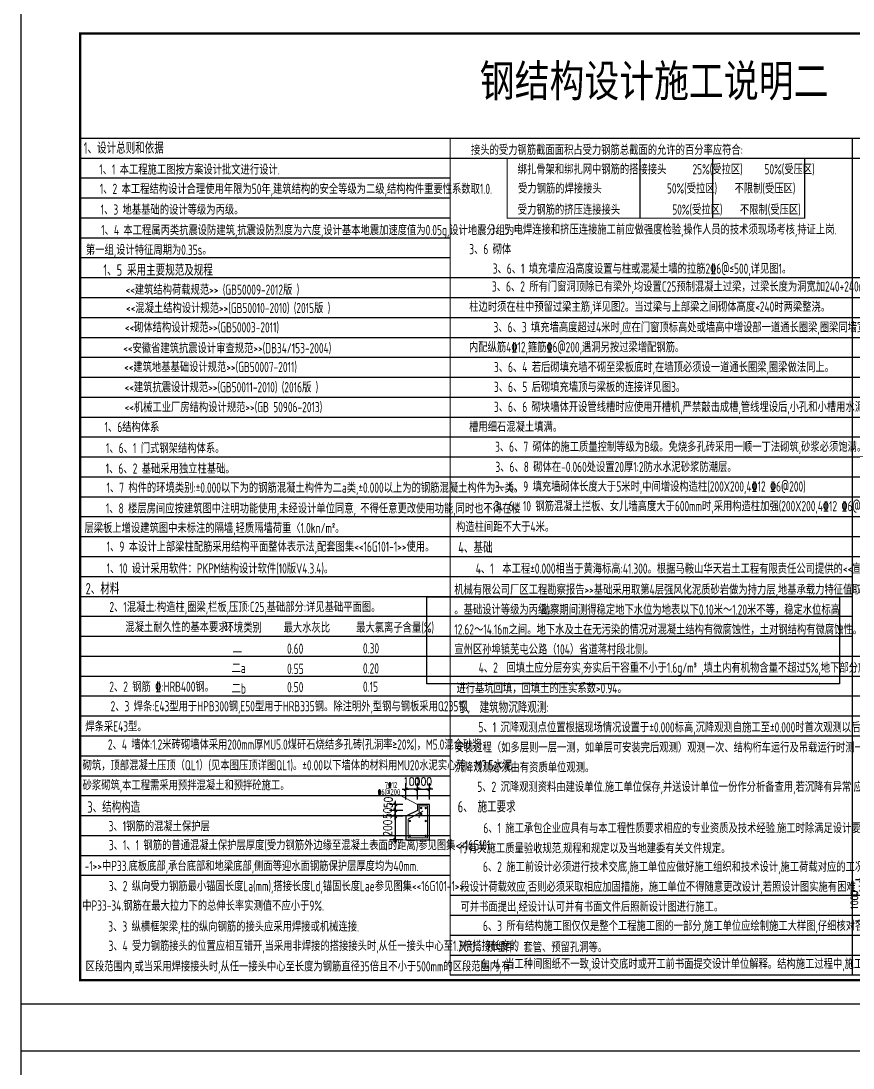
# Model space of a CAD drawing. Extents: x 69728788 to 149766163, y 20718153 to 43663798.
# Drawn here: x 74843469 to 74878645, y 21799096 to 21843334 of the extents above; entities that cross this region are included whole.
import ezdxf
from ezdxf.enums import TextEntityAlignment as Align

# ---------------------------------------------------------------- set-up
doc = ezdxf.new("R2010")
doc.units = 0
doc.header["$LTSCALE"] = 1000
doc.header["$MEASUREMENT"] = 0
doc.layers.get('0').update_dxf_attribs({"linetype": 'CONTINUOUS'})
doc.layers.get('DEFPOINTS').update_dxf_attribs({"linetype": 'CONTINUOUS'})
for name, color, linetype in [('03', 3, 'CONTINUOUS'), ('116', 1, 'CONTINUOUS'), ('AXIS', 3, 'CONTINUOUS'), ('PUB_TITLE', 4, 'CONTINUOUS'), ('S1', 2, 'CONTINUOUS'), ('TEXT', 7, 'CONTINUOUS'), ('剖面外形', 7, 'CONTINUOUS'), ('底线', 250, 'CONTINUOUS')]:
    doc.layers.add(name, color=color, linetype=linetype)
doc.layers.add('梁集中标注', color=2, linetype='CONTINUOUS', lineweight=15)
doc.styles.add('-黑体', font='simhei.ttf')
doc.styles.add('DIM_FONT', font='SIMPLEX.shx', dxfattribs={"width": 0.8})
doc.styles.add('HZS', font='atssdeng.shx', dxfattribs={"width": 0.7, "bigfont": 'atssdchn.shx'})
doc.styles.add('TSSD_Rein', font='atssdeng.shx', dxfattribs={"width": 0.7, "bigfont": 'atssdchn.shx'})
doc.dimstyles.new('DIMN$0', dxfattribs={"dimtxt": 300, "dimasz": 1, "dimexe": 250, "dimexo": 300, "dimgap": 150, "dimtad": 1, "dimdec": 0, "dimdsep": 46, "dimtxsty": 'DIM_FONT', "dimblk": '_DIMX', "dimcen": 2.5, "dimclrt": 7, "dimadec": 0, "dimazin": 0, "dimtfac": 1, "dimtdec": 0, "dimtix": 1, "dimtmove": 2, "dimatfit": 3, "dimldrblk": '_DIMX', "dimfxl": 1, "dimtolj": 1, "dimtzin": 0, "dimarcsym": 0})
doc.dimstyles.new('DIMN0.2', dxfattribs={"dimtxt": 350, "dimasz": 1, "dimexe": 250, "dimexo": 300, "dimgap": 150, "dimtad": 1, "dimdec": 0, "dimlfac": 0.2, "dimzin": 0, "dimdsep": 46, "dimtxsty": 'DIM_FONT', "dimblk": '_DIMX', "dimcen": 0.09, "dimclrt": 7, "dimadec": 0, "dimazin": 0, "dimtfac": 1, "dimtdec": 0, "dimtix": 1, "dimtmove": 2, "dimatfit": 3, "dimldrblk": '_DIMX', "dimfxl": 1, "dimtolj": 1, "dimtzin": 0, "dimarcsym": 0})

# ---------------------------------------------------------------- blocks, each defined once
blk = doc.blocks.new('_DIMX')
blk.add_line((-150, 0), (150, 0))
at = {"const_width": 50}
blk.add_lwpolyline([(-70, -70), (70, 70)], dxfattribs=at)
blk = doc.blocks.new('*D39')
at = {"layer": 'AXIS', "color": 0, "lineweight": -2}
for p, q in [((74859612, 21809734), (74859044, 21809734)), ((74859294, 21809735), (74859294, 21809736)), ((74859294, 21809734), (74859294, 21808736)), ((74859612, 21808736), (74859044, 21808736)), ((74859294, 21808735), (74859294, 21808734))]:
    blk.add_line(p, q, dxfattribs=at)
at = {"layer": 'DEFPOINTS', "color": 0}
for p in [(74859912, 21809734), (74859294, 21808736), (74859912, 21808736)]:
    blk.add_point(p, dxfattribs=at)
at = {"layer": 'AXIS', "color": 0, "lineweight": -2}
for p, rotation in [((74859294, 21809734), 270), ((74859294, 21808736), 90)]:
    blk.add_blockref('_DIMX', p, dxfattribs=dict(at, rotation=rotation))
at = {"layer": 'AXIS', "color": 7, "insert": (74858969, 21809235), "char_height": 350, "attachment_point": 5, "rotation": 90, "style": 'DIM_FONT'}
blk.add_mtext('\\A1;200', dxfattribs=at)
blk = doc.blocks.new('*D40')
at = {"layer": 'AXIS', "color": 0, "lineweight": -2}
for p, q in [((74859612, 21809984), (74859044, 21809984)), ((74859294, 21809985), (74859294, 21809986)), ((74859294, 21809734), (74859294, 21809984)), ((74859612, 21809734), (74859044, 21809734)), ((74859294, 21809733), (74859294, 21809732))]:
    blk.add_line(p, q, dxfattribs=at)
at = {"layer": 'DEFPOINTS', "color": 0}
for p in [(74859294, 21809984), (74859912, 21809984), (74859912, 21809734)]:
    blk.add_point(p, dxfattribs=at)
at = {"layer": 'AXIS', "color": 0, "lineweight": -2}
for p, rotation in [((74859294, 21809984), 270), ((74859294, 21809734), 90)]:
    blk.add_blockref('_DIMX', p, dxfattribs=dict(at, rotation=rotation))
at = {"layer": 'AXIS', "color": 7, "insert": (74858969, 21809859), "char_height": 350, "attachment_point": 5, "rotation": 90, "style": 'DIM_FONT'}
blk.add_mtext('\\A1;50', dxfattribs=at)
blk = doc.blocks.new('*D41')
at = {"layer": 'AXIS', "color": 0, "lineweight": -2}
for p, q in [((74859612, 21810234), (74859044, 21810234)), ((74859612, 21809984), (74859044, 21809984)), ((74859294, 21810235), (74859294, 21810236)), ((74859294, 21810234), (74859294, 21809984)), ((74859294, 21809983), (74859294, 21809982))]:
    blk.add_line(p, q, dxfattribs=at)
at = {"layer": 'DEFPOINTS', "color": 0}
for p in [(74859294, 21809984), (74859912, 21810234), (74859912, 21809984)]:
    blk.add_point(p, dxfattribs=at)
at = {"layer": 'AXIS', "color": 0, "lineweight": -2}
for p, rotation in [((74859294, 21810234), 270), ((74859294, 21809984), 90)]:
    blk.add_blockref('_DIMX', p, dxfattribs=dict(at, rotation=rotation))
at = {"layer": 'AXIS', "color": 7, "insert": (74858994, 21810318), "char_height": 350, "attachment_point": 5, "rotation": 90, "style": 'DIM_FONT'}
blk.add_mtext('\\A1;50', dxfattribs=at)
blk = doc.blocks.new('*D42')
at = {"layer": 'AXIS', "color": 0, "lineweight": -2}
for p, q in [((74860236, 21810878), (74860235, 21810878)), ((74860237, 21810449), (74860237, 21811128)), ((74860237, 21810878), (74860737, 21810878)), ((74860737, 21810449), (74860737, 21811128)), ((74860738, 21810878), (74860739, 21810878))]:
    blk.add_line(p, q, dxfattribs=at)
at = {"layer": 'DEFPOINTS', "color": 0}
for p in [(74860737, 21810878), (74860237, 21810149), (74860737, 21810149)]:
    blk.add_point(p, dxfattribs=at)
at = {"layer": 'AXIS', "color": 0, "lineweight": -2}
blk.add_blockref('_DIMX', (74860237, 21810878), dxfattribs=at)
at = {"layer": 'AXIS', "color": 0, "lineweight": -2, "rotation": 180}
blk.add_blockref('_DIMX', (74860737, 21810878), dxfattribs=at)
at = {"layer": 'AXIS', "color": 7, "insert": (74860487, 21811203), "char_height": 350, "attachment_point": 5, "style": 'DIM_FONT'}
blk.add_mtext('\\A1;100', dxfattribs=at)
blk = doc.blocks.new('*D43')
at = {"layer": 'AXIS', "color": 0, "lineweight": -2}
for p, q in [((74859736, 21810878), (74859735, 21810878)), ((74859737, 21810449), (74859737, 21811128)), ((74860237, 21810878), (74859737, 21810878)), ((74860237, 21810449), (74860237, 21811128)), ((74860238, 21810878), (74860239, 21810878))]:
    blk.add_line(p, q, dxfattribs=at)
at = {"layer": 'DEFPOINTS', "color": 0}
for p in [(74859737, 21810878), (74859737, 21810149), (74860237, 21810149)]:
    blk.add_point(p, dxfattribs=at)
at = {"layer": 'AXIS', "color": 0, "lineweight": -2}
blk.add_blockref('_DIMX', (74859737, 21810878), dxfattribs=at)
at = {"layer": 'AXIS', "color": 0, "lineweight": -2, "rotation": 180}
blk.add_blockref('_DIMX', (74860237, 21810878), dxfattribs=at)
at = {"layer": 'AXIS', "color": 7, "insert": (74859987, 21811203), "char_height": 350, "attachment_point": 5, "style": 'DIM_FONT'}
blk.add_mtext('\\A1;100', dxfattribs=at)
blk = doc.blocks.new('*D48')
at = {"layer": 'AXIS', "color": 3, "lineweight": -2}
for p, q in [((74879467, 21807054), (74878752, 21807054)), ((74879002, 21807053), (74879002, 21805308)), ((74879467, 21805307), (74878752, 21805307))]:
    blk.add_line(p, q, dxfattribs=at)
at = {"layer": 'DEFPOINTS', "color": 0}
for p in [(74879767, 21807054), (74879002, 21805307), (74879767, 21805307)]:
    blk.add_point(p, dxfattribs=at)
at = {"layer": 'AXIS', "color": 3, "lineweight": -2}
for p, rotation in [((74879002, 21807054), 90), ((74879002, 21805307), 270)]:
    blk.add_blockref('_DIMX', p, dxfattribs=dict(at, rotation=rotation))
at = {"layer": 'AXIS', "color": 7, "insert": (74878702, 21806180), "char_height": 300, "attachment_point": 5, "rotation": 90, "style": 'DIM_FONT'}
blk.add_mtext('\\A1;1000', dxfattribs=at)

msp = doc.modelspace()

# ---------------------------------------------------------------- linework, layer by layer
msp.add_line((74843468.9, 21801808.9), (74843468.9, 21799808.9))
at = {"color": 1, "const_width": 45}
for points in [[(74860467.8, 21809952.4), (74859836.1, 21809614)], [(74860661, 21809614), (74860661, 21810169.1), (74860308.6, 21810169.1), (74860308.6, 21809659.3)], [(74859836.1, 21809614), (74859836.1, 21808828.1), (74860661, 21808828.1), (74860661, 21809614)]]:
    msp.add_lwpolyline(points, dxfattribs=at)
msp.add_lwpolyline([(74860736.8, 21809734), (74860736.8, 21810234), (74860236.8, 21810234), (74860236.8, 21809984)])
at = {"color": 1, "const_width": 50}
for points in [[(74860411, 21810082.4, 1), (74860361, 21810082.4, 1), (74860411, 21810082.4)], [(74860606, 21810082.4, 1), (74860556, 21810082.4, 1), (74860606, 21810082.4)], [(74859937, 21809534, 1), (74859887, 21809534, 1), (74859937, 21809534)], [(74860411, 21809830.6, 1), (74860361, 21809830.6, 1), (74860411, 21809830.6)], [(74860606, 21809534, 1), (74860556, 21809534, 1), (74860606, 21809534)], [(74859937, 21808908.1, 1), (74859887, 21808908.1, 1), (74859937, 21808908.1)], [(74860606, 21808908.1, 1), (74860556, 21808908.1, 1), (74860606, 21808908.1)]]:
    msp.add_lwpolyline(points, format="xyb", dxfattribs=at)
at = {"layer": '03'}
msp.add_lwpolyline([(74860627.3, 21819009.7), (74878064.6, 21819009.7), (74878064.6, 21815323.9), (74860627.3, 21815323.9)], close=True, dxfattribs=at)
at = {"layer": '116'}
msp.add_line((74843468.9, 21801808.9), (74843468.9, 21799808.9), dxfattribs=at)
at = {"layer": 'PUB_TITLE'}
for points in [[(74843468.9, 21801808.9), (74902868.9, 21801808.9), (74902868.9, 21843808.9), (74843468.9, 21843808.9)], [(74843468.9, 21736808.9), (74932568.9, 21736808.9), (74932568.9, 21799808.9), (74843468.9, 21799808.9)]]:
    msp.add_lwpolyline(points, close=True, dxfattribs=at)
for points, const_width in [([(74845968.9, 21802808.9), (74901868.9, 21802808.9), (74901868.9, 21842808.9), (74845968.9, 21842808.9)], 100), ([(74864022.6, 21837529.4), (74876600.6, 21837529.4), (74876600.6, 21835004), (74864022.6, 21835004)], 50)]:
    msp.add_lwpolyline(points, close=True, dxfattribs=dict(at, const_width=const_width))
at = {"layer": 'PUB_TITLE', "const_width": 50}
for points in [[(74845968.9, 21838371.2), (74895859.7, 21838371.2)], [(74861616, 21838371.2), (74861616, 21803015.5)], [(74878612.7, 21838371.2), (74878612.7, 21803015.5)], [(74869639.9, 21837529.4), (74869639.9, 21835004)], [(74872706.7, 21837529.4), (74872706.7, 21835004)]]:
    msp.add_lwpolyline(points, dxfattribs=at)
at = {"layer": '剖面外形'}
for points in [[(74860236.8, 21809984), (74859736.8, 21809734)], [(74859736.8, 21809734), (74859736.8, 21809729), (74859736.8, 21809729), (74859736.8, 21809729), (74859736.8, 21809729), (74859736.8, 21808735.7), (74860736.8, 21808735.7), (74860736.8, 21809734), (74860736.8, 21809734), (74860736.8, 21809734), (74860736.8, 21809734), (74860736.8, 21809734)]]:
    msp.add_lwpolyline(points, dxfattribs=at)
at = {"layer": '底线'}
for p, q in [((74895859.7, 21837529.4), (74845968.9, 21837529.4)), ((74861616, 21836687.6), (74845968.9, 21836687.6)), ((74861616, 21835845.8), (74845968.9, 21835845.8)), ((74861616, 21835004), (74845968.9, 21835004)), ((74861616, 21834162.2), (74845968.9, 21834162.2)), ((74861616, 21833320.4), (74845968.9, 21833320.4)), ((74895859.7, 21832478.6), (74845968.9, 21832478.6)), ((74895859.7, 21831636.8), (74845968.9, 21831636.8)), ((74895859.7, 21830795), (74845968.9, 21830795)), ((74895859.7, 21829953.2), (74845968.9, 21829953.2)), ((74895859.7, 21829111.4), (74845968.9, 21829111.4)), ((74879382, 21828269.6), (74845968.9, 21828269.6)), ((74879382, 21827427.8), (74845968.9, 21827427.8)), ((74879382, 21826586), (74845968.9, 21826586)), ((74879382, 21825744.2), (74845968.9, 21825744.2)), ((74879382, 21824902.4), (74845968.9, 21824902.4)), ((74879382, 21824060.6), (74845968.9, 21824060.6)), ((74879382, 21823218.8), (74845968.9, 21823218.8)), ((74879435.5, 21822377), (74845968.9, 21822377)), ((74879382, 21821535.1), (74845968.9, 21821535.1)), ((74879382, 21820693.3), (74845968.9, 21820693.3)), ((74878612.7, 21819851.5), (74845968.9, 21819851.5)), ((74861616, 21819009.7), (74845968.9, 21819009.7)), ((74878612.7, 21819009.7), (74845968.9, 21819009.7)), ((74878612.7, 21818167.9), (74845968.9, 21818167.9)), ((74878612.7, 21817326.1), (74845968.9, 21817326.1)), ((74879382, 21816484.3), (74845968.9, 21816484.3)), ((74879382, 21815642.5), (74845968.9, 21815642.5)), ((74879382, 21814800.7), (74845968.9, 21814800.7)), ((74879382, 21813958.9), (74845968.9, 21813958.9)), ((74879382, 21813117.1), (74845968.9, 21813117.1)), ((74861616, 21812275.3), (74845968.9, 21812275.3)), ((74861616, 21811433.5), (74845968.9, 21811433.5)), ((74861616, 21810591.7), (74845968.9, 21810591.7)), ((74861616, 21809749.9), (74845968.9, 21809749.9)), ((74861616, 21808908.1), (74845968.9, 21808908.1)), ((74861616, 21808066.3), (74845968.9, 21808066.3)), ((74861616, 21807224.5), (74845968.9, 21807224.5)), ((74879382, 21806382.7), (74861616, 21806382.7)), ((74879382, 21805540.9), (74861616, 21805540.9)), ((74879382, 21804699.1), (74861616, 21804699.1)), ((74879382, 21803857.3), (74861616, 21803857.3)), ((74879382, 21803015.5), (74861616, 21803015.5))]:
    msp.add_line(p, q, dxfattribs=at)
at = {"layer": '梁集中标注'}
msp.add_lwpolyline([(74860236.8, 21810234), (74859453.6, 21810637.5)], dxfattribs=at)

# ---------------------------------------------------------------- texts
at = {"layer": 'S1', "color": 1, "style": 'HZS', "width": 0.7}
for s, p in [('1、设计总则和依据', (74846123.7, 21837726.5)), ('4、基础  ', (74861955.4, 21820849.2)), ('2、材料', (74846202.9, 21819109.2)), ('5、 建筑物沉降观测:', (74862018.7, 21814096.6)), ('6、 施工要求', (74861931.9, 21809895.8)), ('3、结构构造', (74846273, 21809882.5))]:
    msp.add_text(s, height=480, dxfattribs=at).set_placement(p)
at = {"layer": 'S1', "style": 'HZS', "width": 0.7}
for s, height, p in [('接头的受力钢筋截面面积占受力钢筋总截面的允许的百分率应符合:', 432, (74862495.3, 21837672.9)), ('1、1 本工程施工图按方案设计批文进行设计.', 432, (74846779.3, 21836842.4)), ('绑扎骨架和绑扎网中钢筋的搭接接头      25%(受拉区)     50%(受压区)', 432, (74864465.3, 21836852.5)), ('受力钢筋的焊接接头               50%%%(受拉区)    不限制(受压区)', 432, (74864483.3, 21836043)), ('1、2 本工程结构设计合理使用年限为50年,建筑结构的安全等级为二级,结构构件重要性系数取1.0.', 432, (74846804, 21836025.1)), ('1、3 地基基础的设计等级为丙级。', 432, (74846840.9, 21835148.5)), ('受力钢筋的挤压连接接头            50%%%(受拉区)    不限制(受压区)', 432, (74864473.3, 21835148.8)), ('1、4 本工程属丙类抗震设防建筑,抗震设防烈度为六度,设计基本地震加速度值为0.05g,设计地震分组为', 432, (74846860.9, 21834283.1)), ('3、5 电焊连接和挤压连接施工前应做强度检验,操作人员的技术须现场考核,持证上岗.', 432, (74863307.6, 21834310.5)), ('第一组,设计特征周期为0.35s。', 432, (74846216, 21833450.4)), ('3、6 砌体', 432, (74862420.5, 21833478.9)), ('1、5 采用主要规范及规程', 480, (74846952.7, 21832570.3)), ('3、6、1 填充墙应沿高度设置与柱或混凝土墙的拉筋2%%1326@≤500,详见图1。', 432, (74863412.3, 21832655.2)), ('<<建筑结构荷载规范>> (GB50009-2012版 )', 432, (74847888.8, 21831764.9)), ('3、6、2 所有门窗洞顶除已有梁外,均设置C25预制混凝土过梁，过梁长度为洞宽加240+240mm,若洞在,', 432, (74863378.8, 21831899.3)), ('<<混凝土结构设计规范>>(GB50010-2010) (2015版 )', 432, (74847910.9, 21830992.7)), ('柱边时须在柱中预留过梁主筋,详见图2。当过梁与上部梁之间砌体高度<240时两梁整浇。', 432, (74862418.2, 21831045.3)), ('<<砌体结构设计规范>>(GB50003-2011)', 432, (74847858.8, 21830175.9)), ('3、6、3 填充墙高度超过4米时,应在门窗顶标高处或墙高中增设部一道通长圈梁,圈梁同墙宽,高度为180mm,', 432, (74863446.1, 21830178.3)), ('<<安徽省建筑抗震设计审查规范>>(DB34/153-2004)', 432, (74847792.4, 21829295.4)), ('内配纵筋4%%13212,箍筋%%1326@200,遇洞另按过梁增配钢筋。', 432, (74862409.5, 21829336.5)), ('<<建筑地基基础设计规范>>(GB50007-2011)', 432, (74847828.2, 21828500.2)), ('3、6、4 若后砌填充墙不砌至梁板底时,在墙顶必须设一道通长圈梁,圈梁做法同上。', 432, (74863463.7, 21828494.7)), ('<<建筑抗震设计规范>>(GB50011-2010) (2016版 )', 432, (74847848.8, 21827646.5)), ('3、6、5 后砌填充墙顶与梁板的连接详见图3。', 432, (74863463.7, 21827655.7)), ('<<机械工业厂房结构设计规范>>(GB 50906-2013) ', 432, (74847848.8, 21826804.7)), ('3、6、6 砌块墙体开设管线槽时应使用开槽机,严禁敲击成槽,管线埋设后,小孔和小槽用水泥砂浆填补,大孔和大', 432, (74863463.7, 21826813.9)), ('1、6结构体系', 432, (74847003.2, 21825961.8)), ('槽用细石混凝土填满。', 432, (74862413.9, 21825972.1)), ('3、6、7 砌体的施工质量控制等级为B级。免烧多孔砖采用一顺一丁法砌筑,砂浆必须饱满。', 432, (74863511.5, 21825130.3)), ('3、6、8 砌体在-0.060处设置20厚1:2防水水泥砂浆防潮层。', 432, (74863525.6, 21824276.1)), ('1、7 构件的环境类别:%%p0.000以下为的钢筋混凝土构件为二a类,%%p0.000以上为的钢筋混凝土构件为一类。', 432, (74847086.1, 21823399.8)), ('3、6、9 填充墙砌体长度大于5米时,中间增设构造柱(200X200,4%%13212 %%1326@200)', 432, (74863503.3, 21823449.7)), ('1、8 楼层房间应按建筑图中注明功能使用,未经设计单位同意, 不得任意更改使用功能,同时也不得在楼', 432, (74847059.2, 21822526)), ('3、6、10 钢筋混凝土拦板、女儿墙高度大于600mm时,采用构造柱加强(200X200,4%%13212 %%1326@200)', 432, (74863491.6, 21822620.3)), ('层梁板上增设建筑图中未标注的隔墙,轻质隔墙荷重〈1.0kn/m%%1402%%141。', 432, (74846152.8, 21821698.3)), ('构造柱间距不大于4米。', 432, (74861863.9, 21821748.5)), ('1、9 本设计上部梁柱配筋采用结构平面整体表示法,配套图集<<16G101-1>>使用。', 432, (74847091, 21820910.9)), ('2、1混凝土:构造柱,圈梁,栏板,压顶:C25,基础部分:详见基础平面图。', 432, (74847208.4, 21818360.9)), ('混凝土耐久性的基本要求：', 432, (74847881.9, 21817513.6)), ('环境类别     最大水灰比      最大氯离子含量(%)', 432, (74852082.5, 21817492.2)), ('一  ', 432, (74852417.2, 21816430.4)), ('0.60', 432, (74854717.9, 21816595.3)), ('0.30', 432, (74857926.8, 21816613.4)), ('二a', 432, (74852372.3, 21815779.6)), ('0.55', 432, (74854717.9, 21815746.3)), ('0.20', 432, (74857926.8, 21815764.4)), ('2、2 钢筋 %%132:HRB400钢。', 432, (74847204.6, 21814991.3)), ('二b', 432, (74852372.3, 21814916.8)), ('0.50', 432, (74854717.9, 21814971.9)), ('0.15', 432, (74857926.8, 21814990)), ('2、3 焊条:E43型用于HPB300钢,E50型用于HRB335钢。除注明外,型钢与钢板采用Q235钢,', 432, (74847259.6, 21814165.4)), ('焊条采E43型。', 432, (74846188.9, 21813313.5)), ('5、1 沉降观测点位置根据现场情况设置于%%P0.000标高,沉降观测自施工至%%P0.000时首次观测以后、安装前测一次、', 432, (74862809.8, 21813278.6)), ('安装过程（如多层则一层一测，如单层可安装完后观测）观测一次、结构桁车运行及吊载运行时测一次、完工后3个月测一次,', 432, (74861805.2, 21812427.4)), ('沉降观测必须由有资质单位观测。', 432, (74861805.2, 21811585.6)), ('5、2 沉降观测资料由建设单位.施工单位保存,并送设计单位一份作分析备查用,若沉降有异常,应及时通知设计单位。', 432, (74862758.3, 21810763.9)), ('3、1钢筋的混凝土保护层', 432, (74847176.4, 21809098.9)), ('6、1 施工承包企业应具有与本工程性质要求相应的专业资质及技术经验.施工时除满足设计要求外,还必须满足现', 432, (74863015.1, 21809018.5)), ('3、1、1 钢筋的普通混凝土保护层厚度(受力钢筋外边缘至混凝土表面的距离)参见图集<<16G101', 432, (74847187.2, 21808299.3)), ('行有关施工质量验收规范.规程和规定以及当地建委有关文件规定。', 432, (74861975.8, 21808167.5)), ('-1>>中P33.底板底部,承台底部和地梁底部,侧面等迎水面钢筋保护层厚度均为40mm.', 432, (74846162.2, 21807418.3)), ('6、2 施工前设计必须进行技术交底,施工单位应做好施工组织和技术设计,施工荷载对应的工况效应不得超过使用阶', 432, (74862998.1, 21807384.5)), ('3、2 纵向受力钢筋最小锚固长度La(mm),搭接长度Ld,锚固长度Lae参见图集<<16G101-1>>', 432, (74847178.7, 21806568.1)), ('段设计荷载效应,否则必须采取相应加固措施，施工单位不得随意更改设计,若照设计图实施有困难,开工前书面提出,经设计认', 432, (74862048.6, 21806542.7)), ('中P33-34.钢筋在最大拉力下的总伸长率实测值不应小于9%.', 432, (74846059.8, 21805743.4)), ('可并书面提出,经设计认可并有书面文件后照新设计图进行施工。', 432, (74862048.6, 21805700.9)), ('3、3 纵横框架梁,柱的纵向钢筋的接头应采用焊接或机械连接. ', 432, (74847161.5, 21804862)), ('6、3 所有结构施工图仅仅是整个工程施工图的一部分,施工单位应绘制施工大样图,仔细核对各工种施工图的工程', 432, (74862998.2, 21804888.6)), ('3、4 受力钢筋接头的位置应相互错开,当采用非焊接的搭接接头时,从任一接头中心至1.3倍搭接长度的', 432, (74847172.2, 21804044.5)), ('尺寸、预埋件、套管、预留孔洞等。', 432, (74861959.2, 21803991)), ('区段范围内,或当采用焊接接头时,从任一接头中心至长度为钢筋直径35倍且不小于500mm的区段范围内,有', 432, (74846202.1, 21803177.6)), ('6、4 当工种间图纸不一致,设计交底时或开工前书面提交设计单位解释。结构施工过程中,施工单位相关工种必须对', 432, (74862935.4, 21803284.6))]:
    msp.add_text(s, height=height, dxfattribs=at).set_placement(p)
at = {"layer": 'S1', "color": 6, "style": 'HZS', "width": 0.7}
for s, p in [('1、6、1 门式钢架结构体系。', (74847066, 21825072.4)), ('1、6、2 基础采用独立柱基础。', (74847053.7, 21824208.3)), ('4、1  本工程%%P0.000相当于黄海标高:41.300。根据马鞍山华天岩土工程有限责任公司提供的<<宣城市跃达', (74862695.1, 21819981.6)), ('机械有限公司厂区工程勘察报告>>基础采用取第4层强风化泥质砂岩做为持力层,地基承载力特征值取Fak=400KPa设计', (74861789.2, 21819097.1)), ('。基础设计等级为丙级。', (74861789.2, 21818255.3)), ('勘察期间测得稳定地下水位为地表以下0.10米～1.20米不等，稳定水位标高', (74865444.8, 21818249.6)), ('12.62～14.16m之间。地下水及土在无污染的情况对混凝土结构有微腐蚀性，土对钢结构有微腐蚀性。建设地点：宣城市', (74861789.2, 21817413.5)), ('宣州区孙埠镇芜屯公路（104）省道蒋村段北侧。', (74861789.2, 21816571.7)), ('2、4 墙体:1.2米砖砌墙体采用200mm厚MU5.0煤矸石烧结多孔砖(孔洞率≥20%%%)，M5.0混合砂浆', (74847146.5, 21812549.5)), ('砌筑，顶部混凝土压顶（QL1）(见本图压顶详图QL1)。±0.00以下墙体的材料用MU20水泥实心砖，M7.5水泥', (74846076.4, 21811673.7)), ('砂浆砌筑,本工程需采用预拌混凝土和预拌砼施工。', (74846076.4, 21810831.9))]:
    msp.add_text(s, height=432, dxfattribs=at).set_placement(p)
at = {"layer": 'S1', "style": 'HZS', "width": 0.7}
msp.add_text('1、10 设计采用软件：PKPM结构设计软件(10版V4.3.4)。', height=432, dxfattribs=at).set_placement((74847091.6, 21820204.2), align=Align.MIDDLE_LEFT)
at = {"layer": 'S1', "color": 3, "style": 'HZS', "width": 0.7}
for s, p in [('4、2  回填土应分层夯实,夯实后干容重不小于1.6g/m%%1403%%141 ,填土内有机物含量不超过5%%%,地下部分施工完毕应及时', (74862819.2, 21815796)), ('进行基坑回填，回填土的压实系数>0.94。', (74861879.5, 21814928.7))]:
    msp.add_text(s, height=432, dxfattribs=at).set_placement(p)
at = {"layer": 'TEXT', "color": 3, "style": '-黑体', "width": 0.8}
msp.add_text('钢结构设计施工说明二', height=1350.67, dxfattribs=at).set_placement((74862866.5, 21840131.7))
at = {"layer": '梁集中标注', "style": 'TSSD_Rein', "width": 0.7}
for s, p in [('%%1326@200', (74858551, 21810634.2)), ('7%%13212', (74858847.1, 21810931.4))]:
    msp.add_text(s, height=250, dxfattribs=at).set_placement(p)

# ---------------------------------------------------------------- dimensions: what is measured, and where the dimension line sits
at = {"layer": 'AXIS'}
for base, p1, p2, angle, picture, middle in [((74859736.8, 21810877.7), (74860236.8, 21810149), (74859736.8, 21810149), 180, '*D43', (74859986.8, 21811202.7)), ((74859294.3, 21809984), (74859912, 21809734), (74859912, 21809984), 270, '*D40', (74858969.3, 21809859)), ((74859294.3, 21808735.7), (74859912, 21809734), (74859912, 21808735.7), 90, '*D39', (74858969.3, 21809234.8))]:
    dim = msp.add_linear_dim(base=base, p1=p1, p2=p2, angle=angle, dimstyle='DIMN0.2', dxfattribs=at)
    dim.commit()
    dim.dimension.update_dxf_attribs({"geometry": picture, "text_midpoint": middle})
dim = msp.add_linear_dim(base=(74860736.8, 21810877.7), p1=(74860236.8, 21810149), p2=(74860736.8, 21810149), dimstyle='DIMN0.2', dxfattribs=at)
dim.commit()
dim.dimension.update_dxf_attribs({"geometry": '*D42', "text_midpoint": (74860486.8, 21811202.7)})
dim = msp.add_linear_dim(base=(74859294.3, 21809984), p1=(74859912, 21810234), p2=(74859912, 21809984), angle=90, dimstyle='DIMN0.2', dxfattribs=at)
dim.commit()
dim.dimension.update_dxf_attribs({"geometry": '*D41', "text_midpoint": (74858994.3, 21810317.7), "dimtype": 160})
dim = msp.add_linear_dim(base=(74879001.9, 21805306.6), p1=(74879766.7, 21807054.3), p2=(74879766.7, 21805306.6), angle=90, text='1000', dimstyle='DIMN$0', override={"dimblk1": '_DIMX', "dimblk2": '_DIMX', "dimcen": 0.09, "dimclrd": 3, "dimclre": 3}, dxfattribs=at)
dim.commit()
dim.dimension.update_dxf_attribs({"geometry": '*D48', "text_midpoint": (74878701.9, 21806180.5)})

doc.saveas('drawing.dxf')
